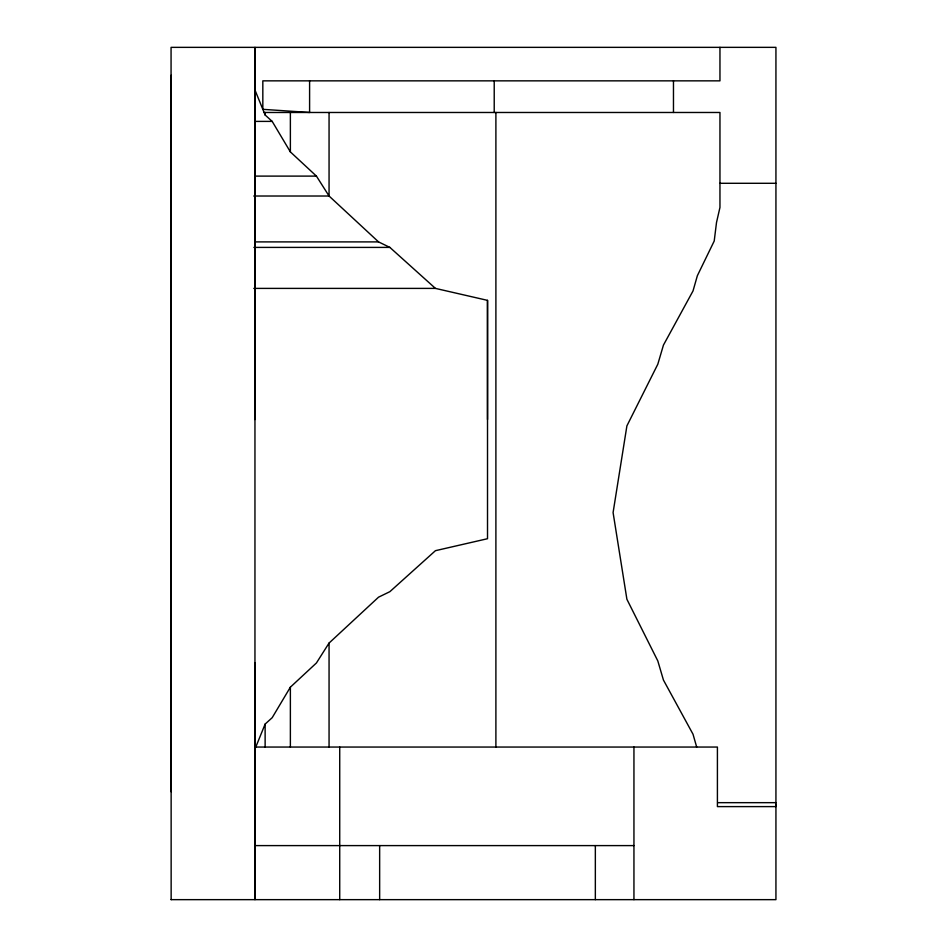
<?xml version="1.0" encoding="UTF-8"?>
<svg xmlns="http://www.w3.org/2000/svg" width="947" height="947" viewBox="0 0 947 947"><rect width="100%" height="100%" fill="white"/><g stroke="black" fill="none" stroke-linecap="round" stroke-linejoin="round"><path stroke-width="1.42" d="M171.064 100.228L171.111 99.459L171.111 102.454M171.087 87.006L171.099 75.275L171.123 791.728M171.111 591.674L171.099 763.803L171.087 752.072M254.968 100.228L254.968 99.459L254.968 102.454M254.968 419.545L255.027 75.275L255.039 87.006M255.039 748.888L254.956 899.65L254.956 47.362L255.039 90.19L265.124 114.989L272.191 121.394L290.374 151.911L316.428 176.106L329.059 196.017L378.54 241.899L389.868 247.404L435.442 288.397L487.516 300.365L487.516 419.545M254.968 694.956L254.968 739.619L254.968 738.861M265.124 114.989L265.124 112.48M290.374 151.911L290.374 112.48M329.059 112.48L329.059 196.017L253.772 196.017M487.516 300.365L487.516 538.713L435.442 550.681L389.868 591.674L378.54 597.178L329.059 643.06L316.428 662.971L290.374 687.167L272.191 717.684L265.124 724.088L255.785 747.053M495.897 747.053L495.897 112.48M696.684 747.053L693.015 734.221L663.445 680.064L657.81 660.935L626.902 599.273L613.088 512.576L626.902 425.878L657.81 364.216L663.445 345.099L693.015 290.942L697.359 275.719L714.216 241.012L716.512 222.486L719.957 207.452L719.957 112.48L264.106 112.48M775.936 804.216L775.936 806.607L717.412 806.607L717.412 747.053L255.039 747.053L255.027 763.803L254.98 662.971M171.099 899.65L775.936 899.65L775.936 47.35L171.064 47.362L171.147 899.638M254.613 121.394L272.191 121.394M254.779 176.106L316.428 176.106M719.957 183.292L775.936 183.292M254.968 241.899L378.54 241.899M253.891 247.404L389.868 247.404M253.808 288.397L435.442 288.397M717.956 802.665L775.936 802.665M255.039 845.6L633.945 845.6M254.968 144.122L254.968 141.127M171.064 738.861L171.111 739.619M719.957 47.35L719.957 80.85L262.828 80.85L262.828 109.331L309.598 112.468L309.598 80.85M673.471 80.85L673.471 112.468M633.945 747.053L633.945 899.65M595.343 845.6L595.343 899.65M494.216 80.85L494.216 112.468M379.652 845.6L379.652 899.65M339.724 747.053L339.724 899.65M329.059 643.06L329.059 747.053M290.374 687.167L290.374 747.053M265.124 724.088L265.124 747.053M171.111 143.364L171.076 144.122L171.064 143.364M171.111 695.714L171.111 694.956L171.076 695.714"/></g></svg>
